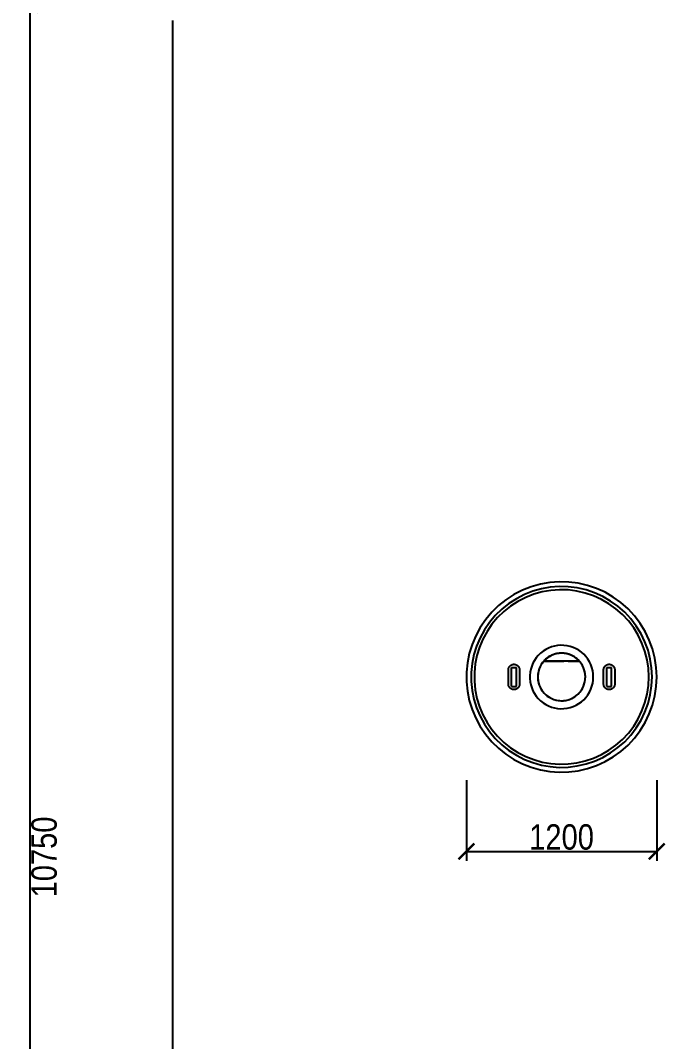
# Model space of a CAD drawing. Header units: millimetres. Extents: x -9 to 118, y -140 to 54.
# Drawn here: x -8.9 to 31.8, y -75.9 to -11.5 of the extents above; entities that cross this region are included whole.
import ezdxf

# ---------------------------------------------------------------- set-up
doc = ezdxf.new("R2010")
doc.units = ezdxf.units.MM
doc.linetypes.add('DASHED', pattern=[1.524, 1.27, -0.254])
for name, color, linetype in [('DIMS', 3, 'CONTINUOUS'), ('HIDDEN', 8, 'DASHED'), ('VISIBLE', 7, 'CONTINUOUS')]:
    doc.layers.add(name, color=color, linetype=linetype)
doc.styles.add('OpenSansCondensed-Light', font='OpenSansCondensed-Light.ttf')
doc.dimstyles.new('EZDXF', dxfattribs={"dimtxt": 0.25, "dimasz": 0.175, "dimexe": 0.375, "dimexo": 0.125, "dimgap": 0.1, "dimtad": 1, "dimlfac": 100, "dimzin": 12, "dimdsep": 46, "dimtxsty": 'OpenSansCondensed-Light', "dimblk": 'ARCHTICK', "dimcen": 2.5, "dimazin": 3, "dimtfac": 0.5, "dimtmove": 2, "dimatfit": 3})

# ---------------------------------------------------------------- blocks, each defined once
blk = doc.blocks.new('_ARCHTICK')
at = {"color": 0, "linetype": 'BYBLOCK', "const_width": 0.15}
blk.add_lwpolyline([(-0.5, -0.5), (0.5, 0.5)], dxfattribs=at)

msp = doc.modelspace()

# ---------------------------------------------------------------- linework, layer by layer
at = {"layer": 'HIDDEN'}
for points in [[(0.75, -117), (0.75, -11.5)], [(31.25, -52.9), (31.22018, -52.30259), (31.13103, -51.71112), (30.98344, -51.13147), (30.77886, -50.56939), (30.51933, -50.03048), (30.20743, -49.52008), (29.84627, -49.04327), (29.43942, -48.6048), (28.99094, -48.20901), (28.50528, -47.85984), (27.98726, -47.56077), (27.44205, -47.31476), (26.87504, -47.12425), (26.29189, -46.99115), (25.69838, -46.91678), (25.10042, -46.90186), (24.50394, -46.94656), (23.91487, -47.05043), (23.33908, -47.21244), (22.78228, -47.43096), (22.25, -47.70385), (21.74754, -48.02837), (21.27988, -48.40131), (20.85169, -48.81896), (20.4672, -49.27717), (20.13025, -49.77139), (19.84419, -50.2967), (19.61184, -50.84788), (19.43554, -51.41946), (19.31702, -52.00575), (19.25746, -52.60092), (19.25746, -53.19908), (19.31702, -53.79425), (19.43554, -54.38054), (19.61184, -54.95212), (19.84419, -55.5033), (20.13025, -56.02861), (20.4672, -56.52283), (20.85169, -56.98104), (21.27988, -57.39869), (21.74754, -57.77163), (22.25, -58.09615), (22.78228, -58.36904), (23.33908, -58.58756), (23.91487, -58.74957), (24.50394, -58.85344), (25.10042, -58.89814), (25.69838, -58.88322), (26.29189, -58.80885), (26.87504, -58.67575), (27.44205, -58.48524), (27.98726, -58.23923), (28.50528, -57.94016), (28.99094, -57.59099), (29.43942, -57.1952), (29.84627, -56.75673), (30.20743, -56.27992), (30.51933, -55.76952), (30.77886, -55.23061), (30.98344, -54.66853), (31.13103, -54.08888), (31.22018, -53.49741), (31.25, -52.9)], [(31.25, -52.9), (31.22018, -52.30259), (31.13103, -51.71112), (30.98344, -51.13147), (30.77886, -50.56939), (30.51933, -50.03048), (30.20743, -49.52008), (29.84627, -49.04327), (29.43942, -48.6048), (28.99094, -48.20901), (28.50528, -47.85984), (27.98726, -47.56077), (27.44205, -47.31476), (26.87504, -47.12425), (26.29189, -46.99115), (25.69838, -46.91678), (25.10042, -46.90186), (24.50394, -46.94656), (23.91487, -47.05043), (23.33908, -47.21244), (22.78228, -47.43096), (22.25, -47.70385), (21.74754, -48.02837), (21.27988, -48.40131), (20.85169, -48.81896), (20.4672, -49.27717), (20.13025, -49.77139), (19.84419, -50.2967), (19.61184, -50.84788), (19.43554, -51.41946), (19.31702, -52.00575), (19.25746, -52.60092), (19.25746, -53.19908), (19.31702, -53.79425), (19.43554, -54.38054), (19.61184, -54.95212), (19.84419, -55.5033), (20.13025, -56.02861), (20.4672, -56.52283), (20.85169, -56.98104), (21.27988, -57.39869), (21.74754, -57.77163), (22.25, -58.09615), (22.78228, -58.36904), (23.33908, -58.58756), (23.91487, -58.74957), (24.50394, -58.85344), (25.10042, -58.89814), (25.69838, -58.88322), (26.29189, -58.80885), (26.87504, -58.67575), (27.44205, -58.48524), (27.98726, -58.23923), (28.50528, -57.94016), (28.99094, -57.59099), (29.43942, -57.1952), (29.84627, -56.75673), (30.20743, -56.27992), (30.51933, -55.76952), (30.77886, -55.23061), (30.98344, -54.66853), (31.13103, -54.08888), (31.22018, -53.49741), (31.25, -52.9)], [(31.25, -52.9), (31.22018, -52.30259), (31.13103, -51.71112), (30.98344, -51.13147), (30.77886, -50.56939), (30.51933, -50.03048), (30.20743, -49.52008), (29.84627, -49.04327), (29.43942, -48.6048), (28.99094, -48.20901), (28.50528, -47.85984), (27.98726, -47.56077), (27.44205, -47.31476), (26.87504, -47.12425), (26.29189, -46.99115), (25.69838, -46.91678), (25.10042, -46.90186), (24.50394, -46.94656), (23.91487, -47.05043), (23.33908, -47.21244), (22.78228, -47.43096), (22.25, -47.70385), (21.74754, -48.02837), (21.27988, -48.40131), (20.85169, -48.81896), (20.4672, -49.27717), (20.13025, -49.77139), (19.84419, -50.2967), (19.61184, -50.84788), (19.43554, -51.41946), (19.31702, -52.00575), (19.25746, -52.60092), (19.25746, -53.19908), (19.31702, -53.79425), (19.43554, -54.38054), (19.61184, -54.95212), (19.84419, -55.5033), (20.13025, -56.02861), (20.4672, -56.52283), (20.85169, -56.98104), (21.27988, -57.39869), (21.74754, -57.77163), (22.25, -58.09615), (22.78228, -58.36904), (23.33908, -58.58756), (23.91487, -58.74957), (24.50394, -58.85344), (25.10042, -58.89814), (25.69838, -58.88322), (26.29189, -58.80885), (26.87504, -58.67575), (27.44205, -58.48524), (27.98726, -58.23923), (28.50528, -57.94016), (28.99094, -57.59099), (29.43942, -57.1952), (29.84627, -56.75673), (30.20743, -56.27992), (30.51933, -55.76952), (30.77886, -55.23061), (30.98344, -54.66853), (31.13103, -54.08888), (31.22018, -53.49741), (31.25, -52.9)], [(30.95, -52.9), (30.92168, -52.33246), (30.83698, -51.77057), (30.69676, -51.2199), (30.50241, -50.68592), (30.25586, -50.17395), (29.95956, -49.68908), (29.61645, -49.23611), (29.22995, -48.81956), (28.80389, -48.44356), (28.34251, -48.11185), (27.8504, -47.82773), (27.33244, -47.59402), (26.79379, -47.41304), (26.23979, -47.2866), (25.67596, -47.21594), (25.1079, -47.20177), (24.54124, -47.24424), (23.98163, -47.34291), (23.43463, -47.49681), (22.90566, -47.70442), (22.4, -47.96366), (21.92266, -48.27195), (21.47839, -48.62625), (21.0716, -49.02302), (20.70634, -49.45831), (20.38624, -49.92782), (20.11448, -50.42686), (19.89375, -50.95049), (19.72626, -51.49348), (19.61366, -52.05046), (19.55709, -52.61588), (19.55709, -53.18412), (19.61366, -53.74954), (19.72626, -54.30652), (19.89375, -54.84951), (20.11448, -55.37314), (20.38624, -55.87218), (20.70634, -56.34169), (21.0716, -56.77698), (21.47839, -57.17375), (21.92266, -57.52805), (22.4, -57.83634), (22.90566, -58.09558), (23.43463, -58.30319), (23.98163, -58.45709), (24.54124, -58.55576), (25.1079, -58.59823), (25.67596, -58.58406), (26.23979, -58.5134), (26.79379, -58.38696), (27.33244, -58.20598), (27.8504, -57.97227), (28.34251, -57.68815), (28.80389, -57.35644), (29.22995, -56.98044), (29.61645, -56.56389), (29.95956, -56.11092), (30.25586, -55.62605), (30.50241, -55.11408), (30.69676, -54.5801), (30.83698, -54.02943), (30.92168, -53.46754), (30.95, -52.9)], [(30.95, -52.9), (30.92168, -52.33246), (30.83698, -51.77057), (30.69676, -51.2199), (30.50241, -50.68592), (30.25586, -50.17395), (29.95956, -49.68908), (29.61645, -49.23611), (29.22995, -48.81956), (28.80389, -48.44356), (28.34251, -48.11185), (27.8504, -47.82773), (27.33244, -47.59402), (26.79379, -47.41304), (26.23979, -47.2866), (25.67596, -47.21594), (25.1079, -47.20177), (24.54124, -47.24424), (23.98163, -47.34291), (23.43463, -47.49681), (22.90566, -47.70442), (22.4, -47.96366), (21.92266, -48.27195), (21.47839, -48.62625), (21.0716, -49.02302), (20.70634, -49.45831), (20.38624, -49.92782), (20.11448, -50.42686), (19.89375, -50.95049), (19.72626, -51.49348), (19.61366, -52.05046), (19.55709, -52.61588), (19.55709, -53.18412), (19.61366, -53.74954), (19.72626, -54.30652), (19.89375, -54.84951), (20.11448, -55.37314), (20.38624, -55.87218), (20.70634, -56.34169), (21.0716, -56.77698), (21.47839, -57.17375), (21.92266, -57.52805), (22.4, -57.83634), (22.90566, -58.09558), (23.43463, -58.30319), (23.98163, -58.45709), (24.54124, -58.55576), (25.1079, -58.59823), (25.67596, -58.58406), (26.23979, -58.5134), (26.79379, -58.38696), (27.33244, -58.20598), (27.8504, -57.97227), (28.34251, -57.68815), (28.80389, -57.35644), (29.22995, -56.98044), (29.61645, -56.56389), (29.95956, -56.11092), (30.25586, -55.62605), (30.50241, -55.11408), (30.69676, -54.5801), (30.83698, -54.02943), (30.92168, -53.46754), (30.95, -52.9)], [(30.75, -52.9), (30.72267, -52.35238), (30.64095, -51.8102), (30.50565, -51.27885), (30.31812, -50.76361), (30.08022, -50.2696), (29.79431, -49.80174), (29.46324, -49.36467), (29.0903, -48.96273), (28.67919, -48.59993), (28.234, -48.27986), (27.75916, -48.00571), (27.25938, -47.78019), (26.73962, -47.60557), (26.20506, -47.48356), (25.66102, -47.41538), (25.11288, -47.40171), (24.56611, -47.44268), (24.02613, -47.5379), (23.49832, -47.6864), (22.98792, -47.88672), (22.5, -48.13686), (22.03941, -48.43434), (21.61073, -48.7762), (21.21821, -49.15905), (20.86577, -49.57908), (20.5569, -50.03211), (20.29467, -50.51364), (20.08169, -51.01889), (19.92007, -51.54283), (19.81143, -52.08027), (19.75684, -52.62585), (19.75684, -53.17415), (19.81143, -53.71973), (19.92007, -54.25717), (20.08169, -54.78111), (20.29467, -55.28636), (20.5569, -55.76789), (20.86577, -56.22092), (21.21821, -56.64095), (21.61073, -57.0238), (22.03941, -57.36566), (22.5, -57.66314), (22.98792, -57.91328), (23.49832, -58.1136), (24.02613, -58.2621), (24.56611, -58.35732), (25.11288, -58.39829), (25.66102, -58.38462), (26.20506, -58.31644), (26.73962, -58.19443), (27.25938, -58.01981), (27.75916, -57.79429), (28.234, -57.52014), (28.67919, -57.20007), (29.0903, -56.83727), (29.46324, -56.43533), (29.79431, -55.99826), (30.08022, -55.5304), (30.31812, -55.03639), (30.50565, -54.52115), (30.64095, -53.9898), (30.72267, -53.44762), (30.75, -52.9)], [(30.75, -52.9), (30.72267, -52.35238), (30.64095, -51.8102), (30.50565, -51.27885), (30.31812, -50.76361), (30.08022, -50.2696), (29.79431, -49.80174), (29.46324, -49.36467), (29.0903, -48.96273), (28.67919, -48.59993), (28.234, -48.27986), (27.75916, -48.00571), (27.25938, -47.78019), (26.73962, -47.60557), (26.20506, -47.48356), (25.66102, -47.41538), (25.11288, -47.40171), (24.56611, -47.44268), (24.02613, -47.5379), (23.49832, -47.6864), (22.98792, -47.88672), (22.5, -48.13686), (22.03941, -48.43434), (21.61073, -48.7762), (21.21821, -49.15905), (20.86577, -49.57908), (20.5569, -50.03211), (20.29467, -50.51364), (20.08169, -51.01889), (19.92007, -51.54283), (19.81143, -52.08027), (19.75684, -52.62585), (19.75684, -53.17415), (19.81143, -53.71973), (19.92007, -54.25717), (20.08169, -54.78111), (20.29467, -55.28636), (20.5569, -55.76789), (20.86577, -56.22092), (21.21821, -56.64095), (21.61073, -57.0238), (22.03941, -57.36566), (22.5, -57.66314), (22.98792, -57.91328), (23.49832, -58.1136), (24.02613, -58.2621), (24.56611, -58.35732), (25.11288, -58.39829), (25.66102, -58.38462), (26.20506, -58.31644), (26.73962, -58.19443), (27.25938, -58.01981), (27.75916, -57.79429), (28.234, -57.52014), (28.67919, -57.20007), (29.0903, -56.83727), (29.46324, -56.43533), (29.79431, -55.99826), (30.08022, -55.5304), (30.31812, -55.03639), (30.50565, -54.52115), (30.64095, -53.9898), (30.72267, -53.44762), (30.75, -52.9)], [(27.25, -52.9), (27.24006, -52.70086), (27.21034, -52.50371), (27.16115, -52.31049), (27.09295, -52.12313), (27.00644, -51.94349), (26.90248, -51.77336), (26.78209, -51.61442), (26.64647, -51.46827), (26.49698, -51.33634), (26.33509, -51.21995), (26.16242, -51.12026), (25.98068, -51.03825), (25.79168, -50.97475), (25.5973, -50.93038), (25.39946, -50.90559), (25.20014, -50.90062), (25.00131, -50.91552), (24.80496, -50.95014), (24.61303, -51.00415), (24.42743, -51.07699), (24.25, -51.16795), (24.08251, -51.27612), (23.92663, -51.40044), (23.7839, -51.53965), (23.65573, -51.69239), (23.54342, -51.85713), (23.44806, -52.03223), (23.37061, -52.21596), (23.31185, -52.40649), (23.27234, -52.60192), (23.25249, -52.80031), (23.25249, -52.99969), (23.27234, -53.19808), (23.31185, -53.39351), (23.37061, -53.58404), (23.44806, -53.76777), (23.54342, -53.94287), (23.65573, -54.10761), (23.7839, -54.26035), (23.92663, -54.39956), (24.08251, -54.52388), (24.25, -54.63205), (24.42743, -54.72301), (24.61303, -54.79585), (24.80496, -54.84986), (25.00131, -54.88448), (25.20014, -54.89938), (25.39946, -54.89441), (25.5973, -54.86962), (25.79168, -54.82525), (25.98068, -54.76175), (26.16242, -54.67974), (26.33509, -54.58005), (26.49698, -54.46366), (26.64647, -54.33173), (26.78209, -54.18558), (26.90248, -54.02664), (27.00644, -53.85651), (27.09295, -53.67687), (27.16115, -53.48951), (27.21034, -53.29629), (27.24006, -53.09914), (27.25, -52.9)], [(26.75, -52.9), (26.74255, -52.75065), (26.72026, -52.60278), (26.68336, -52.45787), (26.63221, -52.31735), (26.56733, -52.18262), (26.48936, -52.05502), (26.39907, -51.93582), (26.29736, -51.8262), (26.18523, -51.72725), (26.06382, -51.63996), (25.93432, -51.56519), (25.79801, -51.50369), (25.65626, -51.45606), (25.51047, -51.42279), (25.3621, -51.40419), (25.2126, -51.40047), (25.06348, -51.41164), (24.91622, -51.43761), (24.77227, -51.47811), (24.63307, -51.53274), (24.5, -51.60096), (24.37438, -51.68209), (24.25747, -51.77533), (24.15042, -51.87974), (24.0543, -51.99429), (23.97006, -52.11785), (23.89855, -52.24917), (23.84046, -52.38697), (23.79638, -52.52986), (23.76675, -52.67644), (23.75186, -52.82523), (23.75186, -52.97477), (23.76675, -53.12356), (23.79638, -53.27014), (23.84046, -53.41303), (23.89855, -53.55083), (23.97006, -53.68215), (24.0543, -53.80571), (24.15042, -53.92026), (24.25747, -54.02467), (24.37438, -54.11791), (24.5, -54.19904), (24.63307, -54.26726), (24.77227, -54.32189), (24.91622, -54.36239), (25.06348, -54.38836), (25.2126, -54.39953), (25.3621, -54.39581), (25.51047, -54.37721), (25.65626, -54.34394), (25.79801, -54.29631), (25.93432, -54.23481), (26.06382, -54.16004), (26.18523, -54.07275), (26.29736, -53.9738), (26.39907, -53.86418), (26.48936, -53.74498), (26.56733, -53.61738), (26.63221, -53.48265), (26.68336, -53.34213), (26.72026, -53.19722), (26.74255, -53.04935), (26.75, -52.9)], [(26.75, -52.9), (26.74255, -52.75065), (26.72026, -52.60278), (26.68336, -52.45787), (26.63221, -52.31735), (26.56733, -52.18262), (26.48936, -52.05502), (26.39907, -51.93582), (26.29736, -51.8262), (26.18523, -51.72725), (26.06382, -51.63996), (25.93432, -51.56519), (25.79801, -51.50369), (25.65626, -51.45606), (25.51047, -51.42279), (25.3621, -51.40419), (25.2126, -51.40047), (25.06348, -51.41164), (24.91622, -51.43761), (24.77227, -51.47811), (24.63307, -51.53274), (24.5, -51.60096), (24.37438, -51.68209), (24.25747, -51.77533), (24.15042, -51.87974), (24.0543, -51.99429), (23.97006, -52.11785), (23.89855, -52.24917), (23.84046, -52.38697), (23.79638, -52.52986), (23.76675, -52.67644), (23.75186, -52.82523), (23.75186, -52.97477), (23.76675, -53.12356), (23.79638, -53.27014), (23.84046, -53.41303), (23.89855, -53.55083), (23.97006, -53.68215), (24.0543, -53.80571), (24.15042, -53.92026), (24.25747, -54.02467), (24.37438, -54.11791), (24.5, -54.19904), (24.63307, -54.26726), (24.77227, -54.32189), (24.91622, -54.36239), (25.06348, -54.38836), (25.2126, -54.39953), (25.3621, -54.39581), (25.51047, -54.37721), (25.65626, -54.34394), (25.79801, -54.29631), (25.93432, -54.23481), (26.06382, -54.16004), (26.18523, -54.07275), (26.29736, -53.9738), (26.39907, -53.86418), (26.48936, -53.74498), (26.56733, -53.61738), (26.63221, -53.48265), (26.68336, -53.34213), (26.72026, -53.19722), (26.74255, -53.04935), (26.75, -52.9)], [(26.75, -52.9), (26.74255, -52.75065), (26.72026, -52.60278), (26.68336, -52.45787), (26.63221, -52.31735), (26.56733, -52.18262), (26.48936, -52.05502), (26.39907, -51.93582), (26.29736, -51.8262), (26.18523, -51.72725), (26.06382, -51.63996), (25.93432, -51.56519), (25.79801, -51.50369), (25.65626, -51.45606), (25.51047, -51.42279), (25.3621, -51.40419), (25.2126, -51.40047), (25.06348, -51.41164), (24.91622, -51.43761), (24.77227, -51.47811), (24.63307, -51.53274), (24.5, -51.60096), (24.37438, -51.68209), (24.25747, -51.77533), (24.15042, -51.87974), (24.0543, -51.99429), (23.97006, -52.11785), (23.89855, -52.24917), (23.84046, -52.38697), (23.79638, -52.52986), (23.76675, -52.67644), (23.75186, -52.82523), (23.75186, -52.97477), (23.76675, -53.12356), (23.79638, -53.27014), (23.84046, -53.41303), (23.89855, -53.55083), (23.97006, -53.68215), (24.0543, -53.80571), (24.15042, -53.92026), (24.25747, -54.02467), (24.37438, -54.11791), (24.5, -54.19904), (24.63307, -54.26726), (24.77227, -54.32189), (24.91622, -54.36239), (25.06348, -54.38836), (25.2126, -54.39953), (25.3621, -54.39581), (25.51047, -54.37721), (25.65626, -54.34394), (25.79801, -54.29631), (25.93432, -54.23481), (26.06382, -54.16004), (26.18523, -54.07275), (26.29736, -53.9738), (26.39907, -53.86418), (26.48936, -53.74498), (26.56733, -53.61738), (26.63221, -53.48265), (26.68336, -53.34213), (26.72026, -53.19722), (26.74255, -53.04935), (26.75, -52.9)], [(21.9, -52.45), (21.90044, -52.43255), (21.90174, -52.41515), (21.90391, -52.39784), (21.90694, -52.38065), (21.91082, -52.36363), (21.91555, -52.34684), (21.92111, -52.33029), (21.92748, -52.31405), (21.93466, -52.29814), (21.94262, -52.28261), (21.95135, -52.2675), (21.96082, -52.25284), (21.971, -52.23867), (21.98188, -52.22502), (21.99343, -52.21194), (22.00562, -52.19945), (22.01841, -52.18758), (22.03178, -52.17636), (22.04569, -52.16582), (22.06011, -52.15599), (22.075, -52.14689), (22.09033, -52.13854), (22.10605, -52.13097), (22.12213, -52.12419), (22.13853, -52.11823), (22.15521, -52.11308), (22.17212, -52.10878), (22.18922, -52.10532), (22.20648, -52.10272), (22.22384, -52.10098), (22.24127, -52.10011), (22.25873, -52.10011), (22.27616, -52.10098), (22.29352, -52.10272), (22.31078, -52.10532), (22.32788, -52.10878), (22.34479, -52.11308), (22.36147, -52.11823), (22.37787, -52.12419), (22.39395, -52.13097), (22.40967, -52.13854), (22.425, -52.14689), (22.43989, -52.15599), (22.45431, -52.16582), (22.46822, -52.17636), (22.48159, -52.18758), (22.49438, -52.19945), (22.50657, -52.21194), (22.51812, -52.22502), (22.529, -52.23867), (22.53918, -52.25284), (22.54865, -52.2675), (22.55738, -52.28261), (22.56534, -52.29814), (22.57252, -52.31405), (22.57889, -52.33029), (22.58445, -52.34684), (22.58918, -52.36363), (22.59306, -52.38065), (22.59609, -52.39784), (22.59826, -52.41515), (22.59956, -52.43255), (22.6, -52.45)], [(21.9, -52.45), (21.90044, -52.43255), (21.90174, -52.41515), (21.90391, -52.39784), (21.90694, -52.38065), (21.91082, -52.36363), (21.91555, -52.34684), (21.92111, -52.33029), (21.92748, -52.31405), (21.93466, -52.29814), (21.94262, -52.28261), (21.95135, -52.2675), (21.96082, -52.25284), (21.971, -52.23867), (21.98188, -52.22502), (21.99343, -52.21194), (22.00562, -52.19945), (22.01841, -52.18758), (22.03178, -52.17636), (22.04569, -52.16582), (22.06011, -52.15599), (22.075, -52.14689), (22.09033, -52.13854), (22.10605, -52.13097), (22.12213, -52.12419), (22.13853, -52.11823), (22.15521, -52.11308), (22.17212, -52.10878), (22.18922, -52.10532), (22.20648, -52.10272), (22.22384, -52.10098), (22.24127, -52.10011), (22.25873, -52.10011), (22.27616, -52.10098), (22.29352, -52.10272), (22.31078, -52.10532), (22.32788, -52.10878), (22.34479, -52.11308), (22.36147, -52.11823), (22.37787, -52.12419), (22.39395, -52.13097), (22.40967, -52.13854), (22.425, -52.14689), (22.43989, -52.15599), (22.45431, -52.16582), (22.46822, -52.17636), (22.48159, -52.18758), (22.49438, -52.19945), (22.50657, -52.21194), (22.51812, -52.22502), (22.529, -52.23867), (22.53918, -52.25284), (22.54865, -52.2675), (22.55738, -52.28261), (22.56534, -52.29814), (22.57252, -52.31405), (22.57889, -52.33029), (22.58445, -52.34684), (22.58918, -52.36363), (22.59306, -52.38065), (22.59609, -52.39784), (22.59826, -52.41515), (22.59956, -52.43255), (22.6, -52.45)], [(24.13197, -51.9), (26.36803, -51.9)], [(27.9, -52.45), (27.90044, -52.43255), (27.90174, -52.41515), (27.90391, -52.39784), (27.90694, -52.38065), (27.91082, -52.36363), (27.91555, -52.34684), (27.92111, -52.33029), (27.92748, -52.31405), (27.93466, -52.29814), (27.94262, -52.28261), (27.95135, -52.2675), (27.96082, -52.25284), (27.971, -52.23867), (27.98188, -52.22502), (27.99343, -52.21194), (28.00562, -52.19945), (28.01841, -52.18758), (28.03178, -52.17636), (28.04569, -52.16582), (28.06011, -52.15599), (28.075, -52.14689), (28.09033, -52.13854), (28.10605, -52.13097), (28.12213, -52.12419), (28.13853, -52.11823), (28.15521, -52.11308), (28.17212, -52.10878), (28.18922, -52.10532), (28.20648, -52.10272), (28.22384, -52.10098), (28.24127, -52.10011), (28.25873, -52.10011), (28.27616, -52.10098), (28.29352, -52.10272), (28.31078, -52.10532), (28.32788, -52.10878), (28.34479, -52.11308), (28.36147, -52.11823), (28.37787, -52.12419), (28.39395, -52.13097), (28.40967, -52.13854), (28.425, -52.14689), (28.43989, -52.15599), (28.45431, -52.16582), (28.46822, -52.17636), (28.48159, -52.18758), (28.49438, -52.19945), (28.50657, -52.21194), (28.51812, -52.22502), (28.529, -52.23867), (28.53918, -52.25284), (28.54865, -52.2675), (28.55738, -52.28261), (28.56534, -52.29814), (28.57252, -52.31405), (28.57889, -52.33029), (28.58445, -52.34684), (28.58918, -52.36363), (28.59306, -52.38065), (28.59609, -52.39784), (28.59826, -52.41515), (28.59956, -52.43255), (28.6, -52.45)], [(27.9, -52.45), (27.90044, -52.43255), (27.90174, -52.41515), (27.90391, -52.39784), (27.90694, -52.38065), (27.91082, -52.36363), (27.91555, -52.34684), (27.92111, -52.33029), (27.92748, -52.31405), (27.93466, -52.29814), (27.94262, -52.28261), (27.95135, -52.2675), (27.96082, -52.25284), (27.971, -52.23867), (27.98188, -52.22502), (27.99343, -52.21194), (28.00562, -52.19945), (28.01841, -52.18758), (28.03178, -52.17636), (28.04569, -52.16582), (28.06011, -52.15599), (28.075, -52.14689), (28.09033, -52.13854), (28.10605, -52.13097), (28.12213, -52.12419), (28.13853, -52.11823), (28.15521, -52.11308), (28.17212, -52.10878), (28.18922, -52.10532), (28.20648, -52.10272), (28.22384, -52.10098), (28.24127, -52.10011), (28.25873, -52.10011), (28.27616, -52.10098), (28.29352, -52.10272), (28.31078, -52.10532), (28.32788, -52.10878), (28.34479, -52.11308), (28.36147, -52.11823), (28.37787, -52.12419), (28.39395, -52.13097), (28.40967, -52.13854), (28.425, -52.14689), (28.43989, -52.15599), (28.45431, -52.16582), (28.46822, -52.17636), (28.48159, -52.18758), (28.49438, -52.19945), (28.50657, -52.21194), (28.51812, -52.22502), (28.529, -52.23867), (28.53918, -52.25284), (28.54865, -52.2675), (28.55738, -52.28261), (28.56534, -52.29814), (28.57252, -52.31405), (28.57889, -52.33029), (28.58445, -52.34684), (28.58918, -52.36363), (28.59306, -52.38065), (28.59609, -52.39784), (28.59826, -52.41515), (28.59956, -52.43255), (28.6, -52.45)], [(21.9, -53.35), (21.9, -52.45)], [(21.9, -53.35), (21.9, -52.45)], [(22.1, -53.5), (22.1, -52.3)], [(22.1, -52.3), (22.4, -52.3)], [(22.1, -53.5), (22.1, -52.3)], [(22.1, -52.3), (22.4, -52.3)], [(22.4, -53.5), (22.4, -52.3)], [(22.4, -53.5), (22.4, -52.3)], [(22.6, -52.45), (22.6, -53.35)], [(22.6, -52.45), (22.6, -53.35)], [(27.9, -53.35), (27.9, -52.45)], [(27.9, -53.35), (27.9, -52.45)], [(28.1, -53.5), (28.1, -52.3)], [(28.1, -52.3), (28.4, -52.3)], [(28.1, -53.5), (28.1, -52.3)], [(28.1, -52.3), (28.4, -52.3)], [(28.4, -53.5), (28.4, -52.3)], [(28.4, -53.5), (28.4, -52.3)], [(28.6, -52.45), (28.6, -53.35)], [(28.6, -52.45), (28.6, -53.35)], [(22.6, -53.35), (22.59956, -53.36745), (22.59826, -53.38485), (22.59609, -53.40216), (22.59306, -53.41935), (22.58918, -53.43637), (22.58445, -53.45316), (22.57889, -53.46971), (22.57252, -53.48595), (22.56534, -53.50186), (22.55738, -53.51739), (22.54865, -53.5325), (22.53918, -53.54716), (22.529, -53.56133), (22.51812, -53.57498), (22.50657, -53.58806), (22.49438, -53.60055), (22.48159, -53.61242), (22.46822, -53.62364), (22.45431, -53.63418), (22.43989, -53.64401), (22.425, -53.65311), (22.40967, -53.66146), (22.39395, -53.66903), (22.37787, -53.67581), (22.36147, -53.68177), (22.34479, -53.68692), (22.32788, -53.69122), (22.31078, -53.69468), (22.29352, -53.69728), (22.27616, -53.69902), (22.25873, -53.69989), (22.24127, -53.69989), (22.22384, -53.69902), (22.20648, -53.69728), (22.18922, -53.69468), (22.17212, -53.69122), (22.15521, -53.68692), (22.13853, -53.68177), (22.12213, -53.67581), (22.10605, -53.66903), (22.09033, -53.66146), (22.075, -53.65311), (22.06011, -53.64401), (22.04569, -53.63418), (22.03178, -53.62364), (22.01841, -53.61242), (22.00562, -53.60055), (21.99343, -53.58806), (21.98188, -53.57498), (21.971, -53.56133), (21.96082, -53.54716), (21.95135, -53.5325), (21.94262, -53.51739), (21.93466, -53.50186), (21.92748, -53.48595), (21.92111, -53.46971), (21.91555, -53.45316), (21.91082, -53.43637), (21.90694, -53.41935), (21.90391, -53.40216), (21.90174, -53.38485), (21.90044, -53.36745), (21.9, -53.35)], [(22.6, -53.35), (22.59956, -53.36745), (22.59826, -53.38485), (22.59609, -53.40216), (22.59306, -53.41935), (22.58918, -53.43637), (22.58445, -53.45316), (22.57889, -53.46971), (22.57252, -53.48595), (22.56534, -53.50186), (22.55738, -53.51739), (22.54865, -53.5325), (22.53918, -53.54716), (22.529, -53.56133), (22.51812, -53.57498), (22.50657, -53.58806), (22.49438, -53.60055), (22.48159, -53.61242), (22.46822, -53.62364), (22.45431, -53.63418), (22.43989, -53.64401), (22.425, -53.65311), (22.40967, -53.66146), (22.39395, -53.66903), (22.37787, -53.67581), (22.36147, -53.68177), (22.34479, -53.68692), (22.32788, -53.69122), (22.31078, -53.69468), (22.29352, -53.69728), (22.27616, -53.69902), (22.25873, -53.69989), (22.24127, -53.69989), (22.22384, -53.69902), (22.20648, -53.69728), (22.18922, -53.69468), (22.17212, -53.69122), (22.15521, -53.68692), (22.13853, -53.68177), (22.12213, -53.67581), (22.10605, -53.66903), (22.09033, -53.66146), (22.075, -53.65311), (22.06011, -53.64401), (22.04569, -53.63418), (22.03178, -53.62364), (22.01841, -53.61242), (22.00562, -53.60055), (21.99343, -53.58806), (21.98188, -53.57498), (21.971, -53.56133), (21.96082, -53.54716), (21.95135, -53.5325), (21.94262, -53.51739), (21.93466, -53.50186), (21.92748, -53.48595), (21.92111, -53.46971), (21.91555, -53.45316), (21.91082, -53.43637), (21.90694, -53.41935), (21.90391, -53.40216), (21.90174, -53.38485), (21.90044, -53.36745), (21.9, -53.35)], [(28.6, -53.35), (28.59956, -53.36745), (28.59826, -53.38485), (28.59609, -53.40216), (28.59306, -53.41935), (28.58918, -53.43637), (28.58445, -53.45316), (28.57889, -53.46971), (28.57252, -53.48595), (28.56534, -53.50186), (28.55738, -53.51739), (28.54865, -53.5325), (28.53918, -53.54716), (28.529, -53.56133), (28.51812, -53.57498), (28.50657, -53.58806), (28.49438, -53.60055), (28.48159, -53.61242), (28.46822, -53.62364), (28.45431, -53.63418), (28.43989, -53.64401), (28.425, -53.65311), (28.40967, -53.66146), (28.39395, -53.66903), (28.37787, -53.67581), (28.36147, -53.68177), (28.34479, -53.68692), (28.32788, -53.69122), (28.31078, -53.69468), (28.29352, -53.69728), (28.27616, -53.69902), (28.25873, -53.69989), (28.24127, -53.69989), (28.22384, -53.69902), (28.20648, -53.69728), (28.18922, -53.69468), (28.17212, -53.69122), (28.15521, -53.68692), (28.13853, -53.68177), (28.12213, -53.67581), (28.10605, -53.66903), (28.09033, -53.66146), (28.075, -53.65311), (28.06011, -53.64401), (28.04569, -53.63418), (28.03178, -53.62364), (28.01841, -53.61242), (28.00562, -53.60055), (27.99343, -53.58806), (27.98188, -53.57498), (27.971, -53.56133), (27.96082, -53.54716), (27.95135, -53.5325), (27.94262, -53.51739), (27.93466, -53.50186), (27.92748, -53.48595), (27.92111, -53.46971), (27.91555, -53.45316), (27.91082, -53.43637), (27.90694, -53.41935), (27.90391, -53.40216), (27.90174, -53.38485), (27.90044, -53.36745), (27.9, -53.35)], [(28.6, -53.35), (28.59956, -53.36745), (28.59826, -53.38485), (28.59609, -53.40216), (28.59306, -53.41935), (28.58918, -53.43637), (28.58445, -53.45316), (28.57889, -53.46971), (28.57252, -53.48595), (28.56534, -53.50186), (28.55738, -53.51739), (28.54865, -53.5325), (28.53918, -53.54716), (28.529, -53.56133), (28.51812, -53.57498), (28.50657, -53.58806), (28.49438, -53.60055), (28.48159, -53.61242), (28.46822, -53.62364), (28.45431, -53.63418), (28.43989, -53.64401), (28.425, -53.65311), (28.40967, -53.66146), (28.39395, -53.66903), (28.37787, -53.67581), (28.36147, -53.68177), (28.34479, -53.68692), (28.32788, -53.69122), (28.31078, -53.69468), (28.29352, -53.69728), (28.27616, -53.69902), (28.25873, -53.69989), (28.24127, -53.69989), (28.22384, -53.69902), (28.20648, -53.69728), (28.18922, -53.69468), (28.17212, -53.69122), (28.15521, -53.68692), (28.13853, -53.68177), (28.12213, -53.67581), (28.10605, -53.66903), (28.09033, -53.66146), (28.075, -53.65311), (28.06011, -53.64401), (28.04569, -53.63418), (28.03178, -53.62364), (28.01841, -53.61242), (28.00562, -53.60055), (27.99343, -53.58806), (27.98188, -53.57498), (27.971, -53.56133), (27.96082, -53.54716), (27.95135, -53.5325), (27.94262, -53.51739), (27.93466, -53.50186), (27.92748, -53.48595), (27.92111, -53.46971), (27.91555, -53.45316), (27.91082, -53.43637), (27.90694, -53.41935), (27.90391, -53.40216), (27.90174, -53.38485), (27.90044, -53.36745), (27.9, -53.35)], [(22.1, -53.5), (22.4, -53.5)], [(22.1, -53.5), (22.4, -53.5)], [(28.1, -53.5), (28.4, -53.5)], [(28.1, -53.5), (28.4, -53.5)]]:
    msp.add_lwpolyline(points, dxfattribs=at)
at = {"layer": 'VISIBLE'}
for points in [[(0.75, -117), (0.75, -11.5)], [(31.25, -52.9), (31.22018, -52.30259), (31.13103, -51.71112), (30.98344, -51.13147), (30.77886, -50.56939), (30.51933, -50.03048), (30.20743, -49.52008), (29.84627, -49.04327), (29.43942, -48.6048), (28.99094, -48.20901), (28.50528, -47.85984), (27.98726, -47.56077), (27.44205, -47.31476), (26.87504, -47.12425), (26.29189, -46.99115), (25.69838, -46.91678), (25.10042, -46.90186), (24.50394, -46.94656), (23.91487, -47.05043), (23.33908, -47.21244), (22.78228, -47.43096), (22.25, -47.70385), (21.74754, -48.02837), (21.27988, -48.40131), (20.85169, -48.81896), (20.4672, -49.27717), (20.13025, -49.77139), (19.84419, -50.2967), (19.61184, -50.84788), (19.43554, -51.41946), (19.31702, -52.00575), (19.25746, -52.60092), (19.25746, -53.19908), (19.31702, -53.79425), (19.43554, -54.38054), (19.61184, -54.95212), (19.84419, -55.5033), (20.13025, -56.02861), (20.4672, -56.52283), (20.85169, -56.98104), (21.27988, -57.39869), (21.74754, -57.77163), (22.25, -58.09615), (22.78228, -58.36904), (23.33908, -58.58756), (23.91487, -58.74957), (24.50394, -58.85344), (25.10042, -58.89814), (25.69838, -58.88322), (26.29189, -58.80885), (26.87504, -58.67575), (27.44205, -58.48524), (27.98726, -58.23923), (28.50528, -57.94016), (28.99094, -57.59099), (29.43942, -57.1952), (29.84627, -56.75673), (30.20743, -56.27992), (30.51933, -55.76952), (30.77886, -55.23061), (30.98344, -54.66853), (31.13103, -54.08888), (31.22018, -53.49741), (31.25, -52.9)], [(27.25, -52.9), (27.24006, -52.70086), (27.21034, -52.50371), (27.16115, -52.31049), (27.09295, -52.12313), (27.00644, -51.94349), (26.90248, -51.77336), (26.78209, -51.61442), (26.64647, -51.46827), (26.49698, -51.33634), (26.33509, -51.21995), (26.16242, -51.12026), (25.98068, -51.03825), (25.79168, -50.97475), (25.5973, -50.93038), (25.39946, -50.90559), (25.20014, -50.90062), (25.00131, -50.91552), (24.80496, -50.95014), (24.61303, -51.00415), (24.42743, -51.07699), (24.25, -51.16795), (24.08251, -51.27612), (23.92663, -51.40044), (23.7839, -51.53965), (23.65573, -51.69239), (23.54342, -51.85713), (23.44806, -52.03223), (23.37061, -52.21596), (23.31185, -52.40649), (23.27234, -52.60192), (23.25249, -52.80031), (23.25249, -52.99969), (23.27234, -53.19808), (23.31185, -53.39351), (23.37061, -53.58404), (23.44806, -53.76777), (23.54342, -53.94287), (23.65573, -54.10761), (23.7839, -54.26035), (23.92663, -54.39956), (24.08251, -54.52388), (24.25, -54.63205), (24.42743, -54.72301), (24.61303, -54.79585), (24.80496, -54.84986), (25.00131, -54.88448), (25.20014, -54.89938), (25.39946, -54.89441), (25.5973, -54.86962), (25.79168, -54.82525), (25.98068, -54.76175), (26.16242, -54.67974), (26.33509, -54.58005), (26.49698, -54.46366), (26.64647, -54.33173), (26.78209, -54.18558), (26.90248, -54.02664), (27.00644, -53.85651), (27.09295, -53.67687), (27.16115, -53.48951), (27.21034, -53.29629), (27.24006, -53.09914), (27.25, -52.9)], [(26.36803, -51.9), (26.34094, -51.87051), (26.31306, -51.84175), (26.28443, -51.81375), (26.25506, -51.78652), (26.22498, -51.76008), (26.1942, -51.73446), (26.16274, -51.70967), (26.13064, -51.68572), (26.09791, -51.66264), (26.06457, -51.64045), (26.03065, -51.61915), (25.99618, -51.59876), (25.96118, -51.57931), (25.92566, -51.56079), (25.88967, -51.54323), (25.85322, -51.52664), (25.81634, -51.51102), (25.77905, -51.4964), (25.74139, -51.48277), (25.70338, -51.47016), (25.66505, -51.45856), (25.62642, -51.448), (25.58752, -51.43847), (25.54838, -51.42998), (25.50903, -51.42253), (25.46949, -51.41615), (25.4298, -51.41081), (25.38997, -51.40655), (25.35005, -51.40334), (25.31006, -51.4012), (25.27002, -51.40013), (25.22998, -51.40013), (25.18994, -51.4012), (25.14995, -51.40334), (25.11003, -51.40655), (25.0702, -51.41081), (25.03051, -51.41615), (24.99097, -51.42253), (24.95162, -51.42998), (24.91248, -51.43847), (24.87358, -51.448), (24.83495, -51.45856), (24.79662, -51.47016), (24.75861, -51.48277), (24.72095, -51.4964), (24.68366, -51.51102), (24.64678, -51.52664), (24.61033, -51.54323), (24.57434, -51.56079), (24.53882, -51.57931), (24.50382, -51.59876), (24.46935, -51.61915), (24.43543, -51.64045), (24.40209, -51.66264), (24.36936, -51.68572), (24.33726, -51.70967), (24.3058, -51.73446), (24.27502, -51.76008), (24.24494, -51.78652), (24.21557, -51.81375), (24.18694, -51.84175), (24.15906, -51.87051), (24.13197, -51.9)], [(24.13197, -51.9), (24.07267, -51.97055), (24.01781, -52.0446), (23.9676, -52.12189), (23.92224, -52.20211), (23.88189, -52.28496), (23.8467, -52.37014), (23.81681, -52.45732), (23.79233, -52.54617), (23.77335, -52.63635), (23.75995, -52.72753), (23.75217, -52.81936), (23.75004, -52.9115), (23.75358, -53.00359), (23.76277, -53.09529), (23.77757, -53.18626), (23.79793, -53.27614), (23.82377, -53.3646), (23.85499, -53.45131), (23.89148, -53.53594), (23.9331, -53.61817), (23.97969, -53.69768), (24.03107, -53.77419), (24.08705, -53.8474), (24.14743, -53.91703), (24.21197, -53.98282), (24.28042, -54.04452), (24.35254, -54.1019), (24.42804, -54.15475), (24.50665, -54.20285), (24.58806, -54.24605), (24.67197, -54.28415), (24.75807, -54.31704), (24.84602, -54.34458), (24.93549, -54.36666), (25.02615, -54.3832), (25.11766, -54.39415), (25.20967, -54.39946), (25.30183, -54.3991), (25.39379, -54.39309), (25.48521, -54.38144), (25.57574, -54.3642), (25.66505, -54.34144), (25.75278, -54.31323), (25.83862, -54.27968), (25.92224, -54.24093), (26.00332, -54.19712), (26.08155, -54.14841), (26.15665, -54.09498), (26.22832, -54.03705), (26.2963, -53.97483), (26.36033, -53.90854), (26.42017, -53.83845), (26.4756, -53.76482), (26.52639, -53.68792), (26.57237, -53.60805), (26.61336, -53.52551), (26.6492, -53.4406), (26.67975, -53.35365), (26.70492, -53.265), (26.72458, -53.17496), (26.73869, -53.08388), (26.74717, -52.99212), (26.75, -52.9)], [(26.36803, -51.9), (24.13197, -51.9)], [(26.75, -52.9), (26.7499, -52.88263), (26.7496, -52.86525), (26.74909, -52.84789), (26.74839, -52.83053), (26.74749, -52.81318), (26.74638, -52.79584), (26.74507, -52.77851), (26.74356, -52.7612), (26.74186, -52.74391), (26.73995, -52.72664), (26.73784, -52.7094), (26.73553, -52.69218), (26.73303, -52.67498), (26.73032, -52.65782), (26.72742, -52.64069), (26.72431, -52.6236), (26.72101, -52.60654), (26.71752, -52.58952), (26.71382, -52.57254), (26.70993, -52.55561), (26.70584, -52.53872), (26.70156, -52.52189), (26.69708, -52.5051), (26.69241, -52.48836), (26.68755, -52.47168), (26.68249, -52.45506), (26.67724, -52.4385), (26.6718, -52.422), (26.66617, -52.40556), (26.66035, -52.38919), (26.65433, -52.37289), (26.64814, -52.35666), (26.64175, -52.3405), (26.63517, -52.32442), (26.62841, -52.30841), (26.62147, -52.29249), (26.61434, -52.27664), (26.60703, -52.26088), (26.59954, -52.24521), (26.59186, -52.22962), (26.58401, -52.21412), (26.57597, -52.19872), (26.56776, -52.18341), (26.55937, -52.16819), (26.55081, -52.15307), (26.54207, -52.13806), (26.53316, -52.12314), (26.52407, -52.10833), (26.51482, -52.09363), (26.50539, -52.07903), (26.4958, -52.06455), (26.48604, -52.05017), (26.47611, -52.03591), (26.46602, -52.02177), (26.45577, -52.00774), (26.44535, -51.99384), (26.43478, -51.98005), (26.42404, -51.96639), (26.41315, -51.95286), (26.4021, -51.93945), (26.3909, -51.92617), (26.37954, -51.91302), (26.36803, -51.9)]]:
    msp.add_lwpolyline(points, dxfattribs=at)

# ---------------------------------------------------------------- dimensions: what is measured, and where the dimension line sits
at = {"layer": 'DIMS'}
msp.add_linear_dim(base=(-8.25, -10.5), p1=(0.75, -10.5), p2=(0.75, -118), angle=90, dimstyle='EZDXF', override={"dimtxt": 1.6, "dimasz": 1, "dimexe": 0.6, "dimexo": 0.5, "dimdec": 2}, dxfattribs=at).render()
msp.add_linear_dim(base=(19.25, -63.9), p1=(19.25, -58.9), p2=(31.25, -58.9), dimstyle='EZDXF', override={"dimtxt": 1.6, "dimasz": 1, "dimexe": 0.6, "dimexo": 0.5, "dimdec": 2}, dxfattribs=at).render()

doc.saveas('drawing.dxf')
